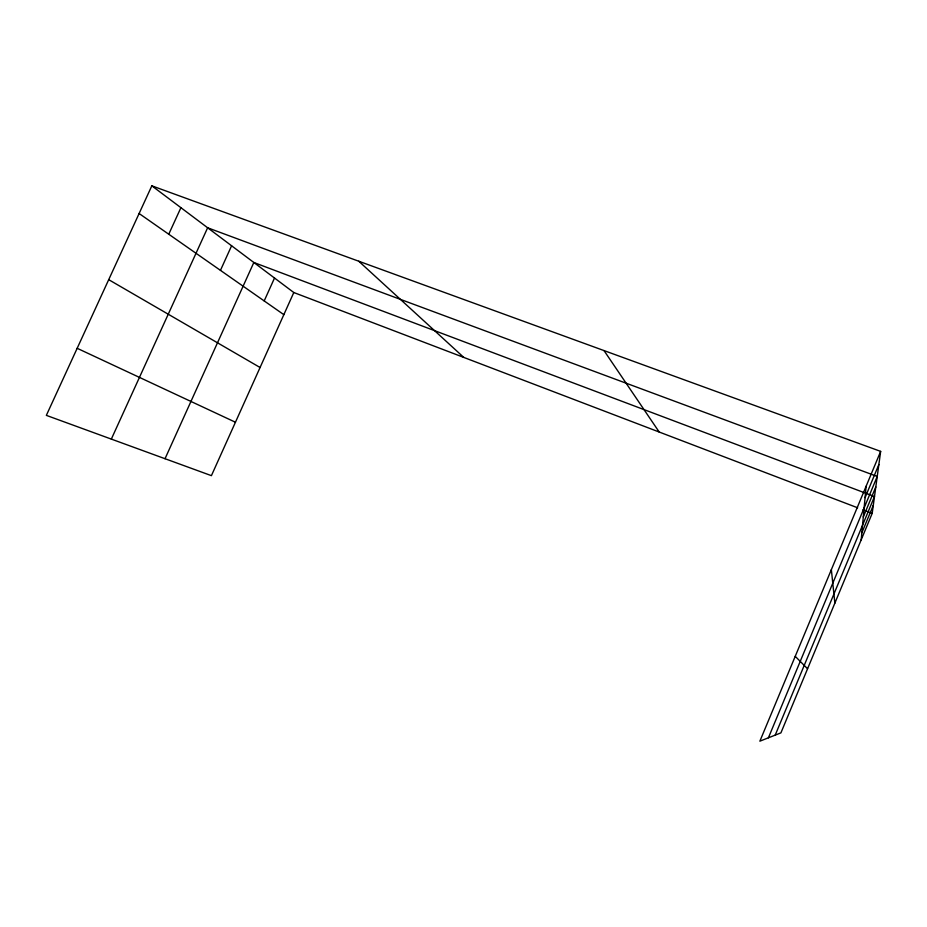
<?xml version="1.0" encoding="UTF-8"?>
<svg xmlns="http://www.w3.org/2000/svg" width="927" height="927" viewBox="0 0 927 927"><rect width="100%" height="100%" fill="white"/><g stroke="black" fill="none" stroke-linecap="round" stroke-linejoin="round"><path stroke-width="1.39" d="M861.195 539.85L866.119 486.235M880.65 451.379L759.873 741.171L780.905 732.886L872.203 513.349L880.65 451.379L151.831 185.829L46.35 415.366L211.414 475.655L293.801 292.526L151.831 185.829M768.402 737.811L877.232 476.455L207.636 227.775L111.333 439.097M863.292 516.999L875.806 486.942M775.204 735.134L874.497 496.513L253.836 262.492L165.029 458.714M861.832 532.863L873.304 505.285M865.076 497.648L878.854 464.566M264.195 300.927L274.519 278.03M220.452 270.36L231.599 245.782M168.749 234.23L180.904 207.683M293.801 292.526L857.637 507.787M862.933 509.815L872.203 513.349M77.173 348.297L235.446 422.237M108.702 279.664L260.07 367.498M139.108 213.511L283.847 314.659M358.761 261.229L463.778 357.416M795.227 656.328L807.568 668.773M604.01 350.58L659.201 432.028M831.357 569.653L834.868 603.141"/></g></svg>
